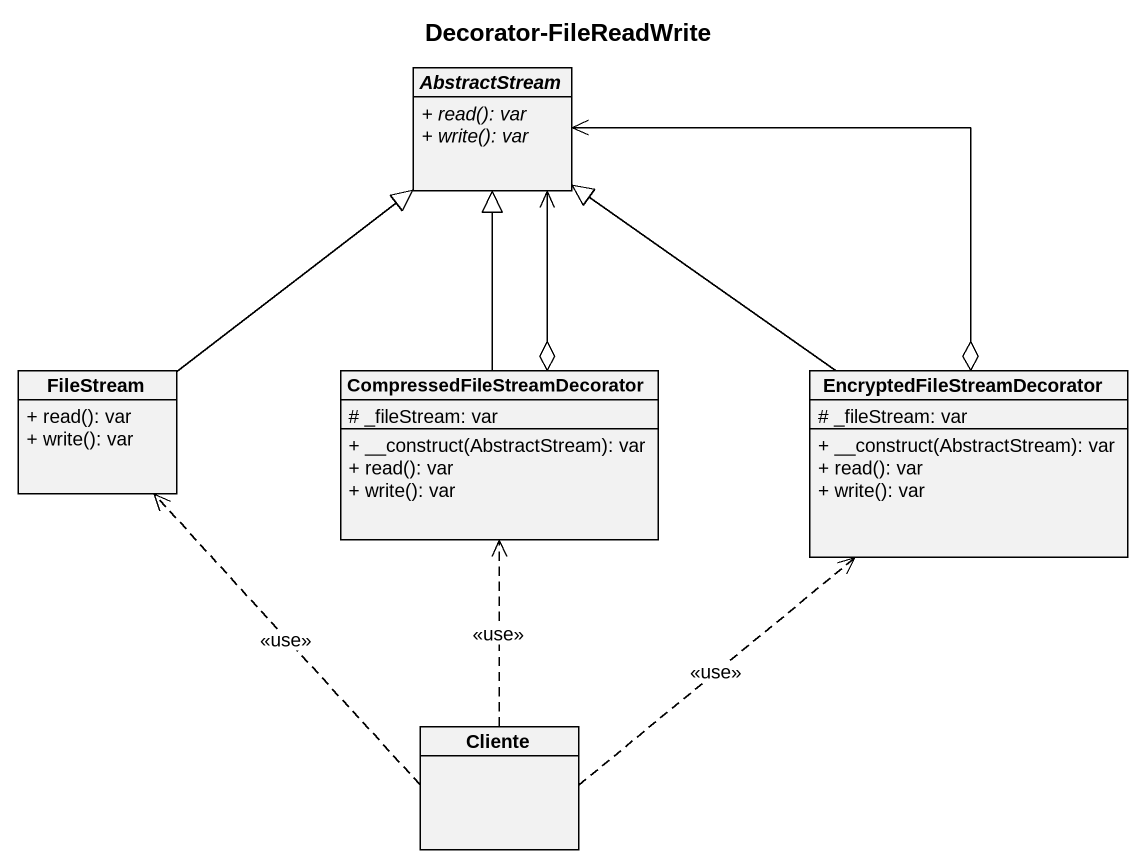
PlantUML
@startuml
title Decorator-FileReadWrite
hide circle
hide empty members
skinparam classAttributeIconSize 0
abstract class AbstractStream {
  {abstract} + read(): var
  {abstract} + write(): var
}
class FileStream {
  + read(): var
  + write(): var
}
class "CompressedFileStreamDecorator" as CompressedFileStreamDecorato {
  # _fileStream: var
  + __construct(AbstractStream): var
  + read(): var
  + write(): var
}
class EncryptedFileStreamDecorator {
  # _fileStream: var
  + __construct(AbstractStream): var
  + read(): var
  + write(): var
}
class Cliente
AbstractStream <--o CompressedFileStreamDecorato
AbstractStream <--o EncryptedFileStreamDecorator
FileStream -up-|> AbstractStream
CompressedFileStreamDecorato -up-|> AbstractStream
EncryptedFileStreamDecorator -up-|> AbstractStream
Cliente .up.> FileStream : <<use>>
Cliente .up.> CompressedFileStreamDecorato : <<use>>
Cliente .up.> EncryptedFileStreamDecorator : <<use>>
@enduml
